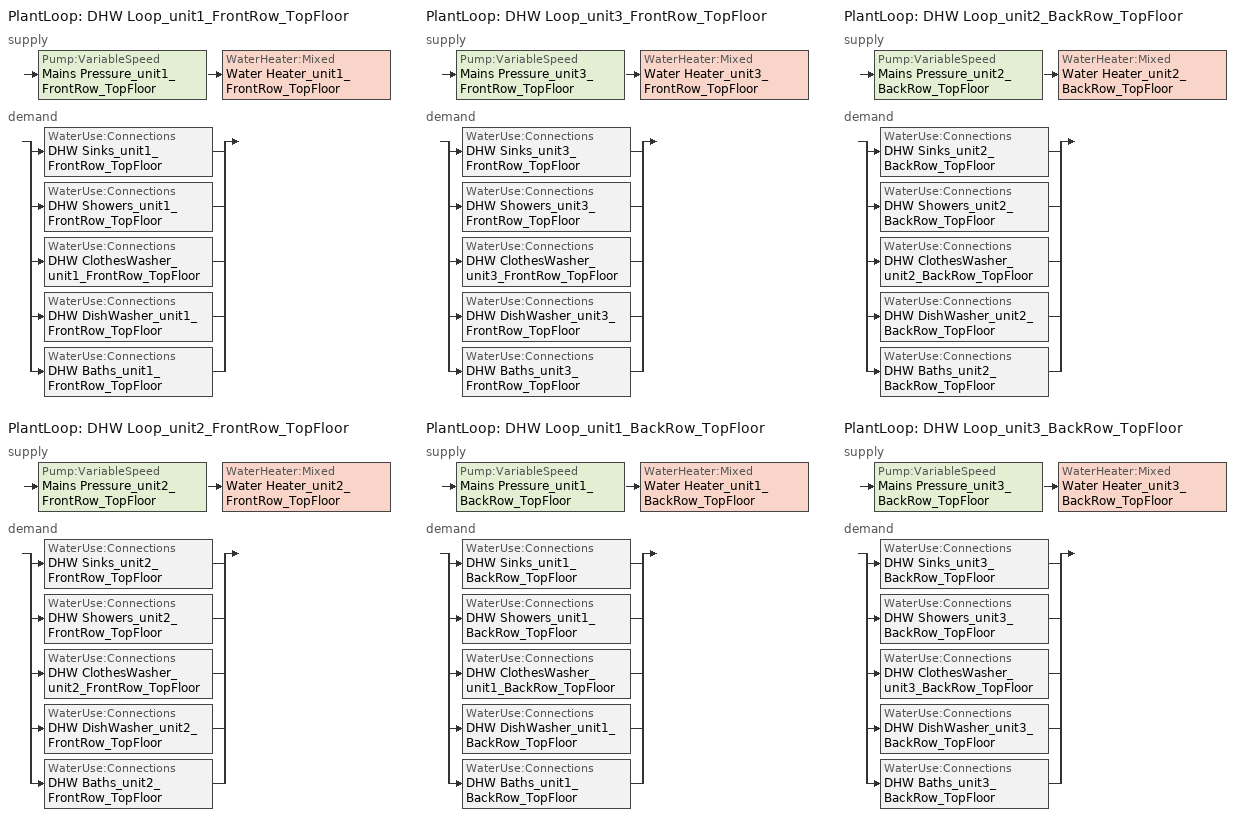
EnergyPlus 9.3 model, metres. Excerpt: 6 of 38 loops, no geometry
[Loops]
PlantLoop 'DHW Loop_unit1_FrontRow_TopFloor'
 supply: Pump:VariableSpeed 'Mains Pressure_unit1_FrontRow_TopFloor' > WaterHeater:Mixed 'Water Heater_unit1_FrontRow_TopFloor'
 demand: split
  | WaterUse:Connections 'DHW Sinks_unit1_FrontRow_TopFloor'
  | WaterUse:Connections 'DHW Showers_unit1_FrontRow_TopFloor'
  | WaterUse:Connections 'DHW ClothesWasher_unit1_FrontRow_TopFloor'
  | WaterUse:Connections 'DHW DishWasher_unit1_FrontRow_TopFloor'
  | WaterUse:Connections 'DHW Baths_unit1_FrontRow_TopFloor'
PlantLoop 'DHW Loop_unit2_FrontRow_TopFloor'
 supply: Pump:VariableSpeed 'Mains Pressure_unit2_FrontRow_TopFloor' > WaterHeater:Mixed 'Water Heater_unit2_FrontRow_TopFloor'
 demand: split
  | WaterUse:Connections 'DHW Sinks_unit2_FrontRow_TopFloor'
  | WaterUse:Connections 'DHW Showers_unit2_FrontRow_TopFloor'
  | WaterUse:Connections 'DHW ClothesWasher_unit2_FrontRow_TopFloor'
  | WaterUse:Connections 'DHW DishWasher_unit2_FrontRow_TopFloor'
  | WaterUse:Connections 'DHW Baths_unit2_FrontRow_TopFloor'
PlantLoop 'DHW Loop_unit3_FrontRow_TopFloor'
 supply: Pump:VariableSpeed 'Mains Pressure_unit3_FrontRow_TopFloor' > WaterHeater:Mixed 'Water Heater_unit3_FrontRow_TopFloor'
 demand: split
  | WaterUse:Connections 'DHW Sinks_unit3_FrontRow_TopFloor'
  | WaterUse:Connections 'DHW Showers_unit3_FrontRow_TopFloor'
  | WaterUse:Connections 'DHW ClothesWasher_unit3_FrontRow_TopFloor'
  | WaterUse:Connections 'DHW DishWasher_unit3_FrontRow_TopFloor'
  | WaterUse:Connections 'DHW Baths_unit3_FrontRow_TopFloor'
PlantLoop 'DHW Loop_unit1_BackRow_TopFloor'
 supply: Pump:VariableSpeed 'Mains Pressure_unit1_BackRow_TopFloor' > WaterHeater:Mixed 'Water Heater_unit1_BackRow_TopFloor'
 demand: split
  | WaterUse:Connections 'DHW Sinks_unit1_BackRow_TopFloor'
  | WaterUse:Connections 'DHW Showers_unit1_BackRow_TopFloor'
  | WaterUse:Connections 'DHW ClothesWasher_unit1_BackRow_TopFloor'
  | WaterUse:Connections 'DHW DishWasher_unit1_BackRow_TopFloor'
  | WaterUse:Connections 'DHW Baths_unit1_BackRow_TopFloor'
PlantLoop 'DHW Loop_unit2_BackRow_TopFloor'
 supply: Pump:VariableSpeed 'Mains Pressure_unit2_BackRow_TopFloor' > WaterHeater:Mixed 'Water Heater_unit2_BackRow_TopFloor'
 demand: split
  | WaterUse:Connections 'DHW Sinks_unit2_BackRow_TopFloor'
  | WaterUse:Connections 'DHW Showers_unit2_BackRow_TopFloor'
  | WaterUse:Connections 'DHW ClothesWasher_unit2_BackRow_TopFloor'
  | WaterUse:Connections 'DHW DishWasher_unit2_BackRow_TopFloor'
  | WaterUse:Connections 'DHW Baths_unit2_BackRow_TopFloor'
PlantLoop 'DHW Loop_unit3_BackRow_TopFloor'
 supply: Pump:VariableSpeed 'Mains Pressure_unit3_BackRow_TopFloor' > WaterHeater:Mixed 'Water Heater_unit3_BackRow_TopFloor'
 demand: split
  | WaterUse:Connections 'DHW Sinks_unit3_BackRow_TopFloor'
  | WaterUse:Connections 'DHW Showers_unit3_BackRow_TopFloor'
  | WaterUse:Connections 'DHW ClothesWasher_unit3_BackRow_TopFloor'
  | WaterUse:Connections 'DHW DishWasher_unit3_BackRow_TopFloor'
  | WaterUse:Connections 'DHW Baths_unit3_BackRow_TopFloor'
[Pump:VariableSpeed] Rated Flow Rate {m3/s}=autosize; Rated Pump Head {Pa}=1; Rated Power Consumption {W}=0; Motor Efficiency=1; Fraction of Motor Inefficiencies to Fluid Stream=0; Coefficient 1 of the Part Load Performance Curve=0; Coefficient 2 of the Part Load Performance Curve=1; Coefficient 3 of the Part Load Performance Curve=0; Coefficient 4 of the Part Load Performance Curve=0; Minimum Flow Rate {m3/s}=0; Pump Control Type=Intermittent
Mains Pressure_unit1_FrontRow_TopFloor; Mains Pressure_unit2_FrontRow_TopFloor; Mains Pressure_unit3_FrontRow_TopFloor; Mains Pressure_unit1_BackRow_TopFloor; Mains Pressure_unit2_BackRow_TopFloor; Mains Pressure_unit3_BackRow_TopFloor
[Sizing:Plant] Loop Type=Heating; Design Loop Exit Temperature {C}=48.8889; Loop Design Temperature Difference {deltaC}=5.55556
DHW Loop_unit1_FrontRow_TopFloor; DHW Loop_unit2_FrontRow_TopFloor; DHW Loop_unit3_FrontRow_TopFloor; DHW Loop_unit1_BackRow_TopFloor; DHW Loop_unit2_BackRow_TopFloor; DHW Loop_unit3_BackRow_TopFloor
[PlantLoop] Fluid Type=Water; Maximum Loop Temperature {C}=100; Minimum Loop Temperature {C}=0; Maximum Loop Flow Rate {m3/s}=autosize; Minimum Loop Flow Rate {m3/s}=0; Plant Loop Volume {m3}=autocalculate; Load Distribution Scheme=Optimal
Name | Plant Equipment Operation Scheme
DHW Loop_unit1_FrontRow_TopFloor | DHW Loop Operation_unit1_FrontRow_TopFloor
DHW Loop_unit2_FrontRow_TopFloor | DHW Loop Operation_unit2_FrontRow_TopFloor
DHW Loop_unit3_FrontRow_TopFloor | DHW Loop Operation_unit3_FrontRow_TopFloor
DHW Loop_unit1_BackRow_TopFloor | DHW Loop Operation_unit1_BackRow_TopFloor
DHW Loop_unit2_BackRow_TopFloor | DHW Loop Operation_unit2_BackRow_TopFloor
DHW Loop_unit3_BackRow_TopFloor | DHW Loop Operation_unit3_BackRow_TopFloor
[PlantEquipmentList]
DHW Plant Equipment_unit1_FrontRow_TopFloor: Water Heater_unit1_FrontRow_TopFloor
DHW Plant Equipment_unit2_FrontRow_TopFloor: Water Heater_unit2_FrontRow_TopFloor
DHW Plant Equipment_unit3_FrontRow_TopFloor: Water Heater_unit3_FrontRow_TopFloor
DHW Plant Equipment_unit1_BackRow_TopFloor: Water Heater_unit1_BackRow_TopFloor
DHW Plant Equipment_unit2_BackRow_TopFloor: Water Heater_unit2_BackRow_TopFloor
DHW Plant Equipment_unit3_BackRow_TopFloor: Water Heater_unit3_BackRow_TopFloor
[PlantEquipmentOperation:HeatingLoad] Load Range 1 Lower Limit {W}=0; Load Range 1 Upper Limit {W}=1000000000000000
Name | Range 1 Equipment List
DHW Control Scheme_unit1_FrontRow_TopFloor | DHW Plant Equipment_unit1_FrontRow_TopFloor
DHW Control Scheme_unit2_FrontRow_TopFloor | DHW Plant Equipment_unit2_FrontRow_TopFloor
DHW Control Scheme_unit3_FrontRow_TopFloor | DHW Plant Equipment_unit3_FrontRow_TopFloor
DHW Control Scheme_unit1_BackRow_TopFloor | DHW Plant Equipment_unit1_BackRow_TopFloor
DHW Control Scheme_unit2_BackRow_TopFloor | DHW Plant Equipment_unit2_BackRow_TopFloor
DHW Control Scheme_unit3_BackRow_TopFloor | DHW Plant Equipment_unit3_BackRow_TopFloor
[PlantEquipmentOperationSchemes] Control Scheme 1 Schedule=always_avail
Name | Control Scheme 1
DHW Loop Operation_unit1_FrontRow_TopFloor | DHW Control Scheme_unit1_FrontRow_TopFloor
DHW Loop Operation_unit2_FrontRow_TopFloor | DHW Control Scheme_unit2_FrontRow_TopFloor
DHW Loop Operation_unit3_FrontRow_TopFloor | DHW Control Scheme_unit3_FrontRow_TopFloor
DHW Loop Operation_unit1_BackRow_TopFloor | DHW Control Scheme_unit1_BackRow_TopFloor
DHW Loop Operation_unit2_BackRow_TopFloor | DHW Control Scheme_unit2_BackRow_TopFloor
DHW Loop Operation_unit3_BackRow_TopFloor | DHW Control Scheme_unit3_BackRow_TopFloor
[SetpointManager:Scheduled] Control Variable=Temperature; Schedule=DHWSupplySetpoint
Name | Setpoint Node or NodeList
DHW Loop Setpoint Manager_unit1_FrontRow_TopFloor | DHW Supply Outlet Node_unit1_FrontRow_TopFloor
DHW Loop Setpoint Manager_unit2_FrontRow_TopFloor | DHW Supply Outlet Node_unit2_FrontRow_TopFloor
DHW Loop Setpoint Manager_unit3_FrontRow_TopFloor | DHW Supply Outlet Node_unit3_FrontRow_TopFloor
DHW Loop Setpoint Manager_unit1_BackRow_TopFloor | DHW Supply Outlet Node_unit1_BackRow_TopFloor
DHW Loop Setpoint Manager_unit2_BackRow_TopFloor | DHW Supply Outlet Node_unit2_BackRow_TopFloor
DHW Loop Setpoint Manager_unit3_BackRow_TopFloor | DHW Supply Outlet Node_unit3_BackRow_TopFloor
[WaterHeater:Mixed] Tank Volume {m3}=0.151416; Setpoint Temperature Schedule=dhw_setpt; Deadband Temperature Difference {deltaC}=2; Maximum Temperature Limit {C}=50; Heater Control Type=Cycle; Heater Maximum Capacity {W}=autosize; Heater Minimum Capacity {W}=0; Heater Ignition Minimum Flow Rate {m3/s}=0; Heater Fuel Type=naturalgas; Heater Thermal Efficiency=0.8; Ambient Temperature Indicator=Zone; Ambient Temperature Zone=living_unit1_FrontRow_BottomFloor; Off Cycle Loss Coefficient to Ambient Temperature {W/K}=6.27714; Off Cycle Loss Fraction to Zone=1; On Cycle Loss Coefficient to Ambient Temperature {W/K}=6.27714; On Cycle Loss Fraction to Zone=1; Peak Use Flow Rate {m3/s}=0; Use Side Effectiveness=1; Source Side Effectiveness=1; Use Side Design Flow Rate {m3/s}=autosize; Source Side Design Flow Rate {m3/s}=0; Indirect Water Heating Recovery Time {hr}=1.5
Water Heater_unit1_FrontRow_TopFloor; Water Heater_unit2_FrontRow_TopFloor; Water Heater_unit3_FrontRow_TopFloor; Water Heater_unit1_BackRow_TopFloor; Water Heater_unit2_BackRow_TopFloor; Water Heater_unit3_BackRow_TopFloor
[WaterHeater:Sizing] Design Mode=ResidentialHUD-FHAMinimum; Number of Bedrooms=2; Number of Bathrooms=2
Water Heater_unit1_FrontRow_TopFloor; Water Heater_unit2_FrontRow_TopFloor; Water Heater_unit3_FrontRow_TopFloor; Water Heater_unit1_BackRow_TopFloor; Water Heater_unit2_BackRow_TopFloor; Water Heater_unit3_BackRow_TopFloor
[WaterUse:Equipment]
Name | Peak Flow Rate {m3/s} | Flow Rate Fraction Schedule | Target Temperature Schedule
Clothes Washer_unit1_FrontRow_TopFloor; Clothes Washer_unit2_FrontRow_TopFloor; Clothes Washer_unit3_FrontRow_TopFloor; Clothes Washer_unit1_BackRow_TopFloor; Clothes Washer_unit2_BackRow_TopFloor; Clothes Washer_unit3_BackRow_TopFloor | 1.08128e-06 | ClothesWasher | CWWaterTempSchedule
Dishwasher_unit1_FrontRow_TopFloor; Dishwasher_unit2_FrontRow_TopFloor; Dishwasher_unit3_FrontRow_TopFloor; Dishwasher_unit1_BackRow_TopFloor; Dishwasher_unit2_BackRow_TopFloor; Dishwasher_unit3_BackRow_TopFloor | 4.24457e-07 | Dishwasher | DWWaterTempSchedule
Sinks_unit1_FrontRow_TopFloor; Sinks_unit2_FrontRow_TopFloor; Sinks_unit3_FrontRow_TopFloor; Sinks_unit1_BackRow_TopFloor; Sinks_unit2_BackRow_TopFloor; Sinks_unit3_BackRow_TopFloor | 7.1934e-05 | BA_sink_sch | SSBWaterTempSchedule
Showers_unit1_FrontRow_TopFloor; Showers_unit2_FrontRow_TopFloor; Showers_unit3_FrontRow_TopFloor; Showers_unit1_BackRow_TopFloor; Showers_unit2_BackRow_TopFloor; Showers_unit3_BackRow_TopFloor | 0.000141975 | BA_shower_sch | SSBWaterTempSchedule
Baths_unit1_FrontRow_TopFloor; Baths_unit2_FrontRow_TopFloor; Baths_unit3_FrontRow_TopFloor; Baths_unit1_BackRow_TopFloor; Baths_unit2_BackRow_TopFloor; Baths_unit3_BackRow_TopFloor | 0.00027764 | BA_bath_sch | SSBWaterTempSchedule
[WaterUse:Connections] Drain Water Heat Exchanger Type=None
Name | Water Use Equipment 1
DHW Sinks_unit1_FrontRow_TopFloor | Sinks_unit1_FrontRow_TopFloor
DHW Showers_unit1_FrontRow_TopFloor | Showers_unit1_FrontRow_TopFloor
DHW ClothesWasher_unit1_FrontRow_TopFloor | Clothes Washer_unit1_FrontRow_TopFloor
DHW DishWasher_unit1_FrontRow_TopFloor | Dishwasher_unit1_FrontRow_TopFloor
DHW Baths_unit1_FrontRow_TopFloor | Baths_unit1_FrontRow_TopFloor
DHW Sinks_unit2_FrontRow_TopFloor | Sinks_unit2_FrontRow_TopFloor
DHW Showers_unit2_FrontRow_TopFloor | Showers_unit2_FrontRow_TopFloor
DHW ClothesWasher_unit2_FrontRow_TopFloor | Clothes Washer_unit2_FrontRow_TopFloor
DHW DishWasher_unit2_FrontRow_TopFloor | Dishwasher_unit2_FrontRow_TopFloor
DHW Baths_unit2_FrontRow_TopFloor | Baths_unit2_FrontRow_TopFloor
DHW Sinks_unit3_FrontRow_TopFloor | Sinks_unit3_FrontRow_TopFloor
DHW Showers_unit3_FrontRow_TopFloor | Showers_unit3_FrontRow_TopFloor
DHW ClothesWasher_unit3_FrontRow_TopFloor | Clothes Washer_unit3_FrontRow_TopFloor
DHW DishWasher_unit3_FrontRow_TopFloor | Dishwasher_unit3_FrontRow_TopFloor
DHW Baths_unit3_FrontRow_TopFloor | Baths_unit3_FrontRow_TopFloor
DHW Sinks_unit1_BackRow_TopFloor | Sinks_unit1_BackRow_TopFloor
DHW Showers_unit1_BackRow_TopFloor | Showers_unit1_BackRow_TopFloor
DHW ClothesWasher_unit1_BackRow_TopFloor | Clothes Washer_unit1_BackRow_TopFloor
DHW DishWasher_unit1_BackRow_TopFloor | Dishwasher_unit1_BackRow_TopFloor
DHW Baths_unit1_BackRow_TopFloor | Baths_unit1_BackRow_TopFloor
DHW Sinks_unit2_BackRow_TopFloor | Sinks_unit2_BackRow_TopFloor
DHW Showers_unit2_BackRow_TopFloor | Showers_unit2_BackRow_TopFloor
DHW ClothesWasher_unit2_BackRow_TopFloor | Clothes Washer_unit2_BackRow_TopFloor
DHW DishWasher_unit2_BackRow_TopFloor | Dishwasher_unit2_BackRow_TopFloor
DHW Baths_unit2_BackRow_TopFloor | Baths_unit2_BackRow_TopFloor
DHW Sinks_unit3_BackRow_TopFloor | Sinks_unit3_BackRow_TopFloor
DHW Showers_unit3_BackRow_TopFloor | Showers_unit3_BackRow_TopFloor
DHW ClothesWasher_unit3_BackRow_TopFloor | Clothes Washer_unit3_BackRow_TopFloor
DHW DishWasher_unit3_BackRow_TopFloor | Dishwasher_unit3_BackRow_TopFloor
DHW Baths_unit3_BackRow_TopFloor | Baths_unit3_BackRow_TopFloor
[Schedule:Compact]
BA_shower_sch: Through: 12/31, For: AllDays, Until: 1:00, 0.00169829, Until: 2:00, 0.000771949, Until: 3:00, 0.000463169, Until: 4:00, 0.000771949, Until: 5:00, 0.00216146, Until: 6:00, 0.00802827, Until: 7:00, 0.018218, Until: 8:00, 0.0180636, Until: 9:00, 0.014667, Until: 10:00, 0.0114248, Until: 11:00, 0.00926339, Until: 12:00, 0.00725632, Until: 13:00, 0.00524925, Until: 14:00, 0.0044773, Until: 15:00, 0.00401413, Until: 16:00, 0.00385974, Until: 17:00, 0.00463169, Until: 18:00, 0.0060212, Until: 19:00, 0.00648437, Until: 20:00, 0.00648437, Until: 21:00, 0.00648437, Until: 22:00, 0.00632998, Until: 23:00, 0.0044773, Until: 24:00, 0.00324219
BA_bath_sch: Through: 12/31, For: AllDays, Until: 1:00, 0.000158034, Until: 2:00, 7.9017e-05, Until: 3:00, 7.9017e-05, Until: 4:00, 7.9017e-05, Until: 5:00, 0.000158034, Until: 6:00, 0.000375331, Until: 7:00, 0.000908695, Until: 8:00, 0.00114575, Until: 9:00, 0.00130378, Until: 10:00, 0.00114575, Until: 11:00, 0.000908695, Until: 12:00, 0.000691398, Until: 13:00, 0.000612382, Until: 14:00, 0.000454348, Until: 15:00, 0.000454348, Until: 16:00, 0.000454348, Until: 17:00, 0.000770415, Until: 18:00, 0.000908695, Until: 19:00, 0.00152108, Until: 20:00, 0.00197542, Until: 21:00, 0.00197542, Until: 22:00, 0.00152108, Until: 23:00, 0.00130378, Until: 24:00, 0.000770415
BA_sink_sch: Through: 12/31, For: AllDays, Until: 1:00, 0.00380543, Until: 2:00, 0.00190272, Until: 3:00, 0.00135908, Until: 4:00, 0.00135908, Until: 5:00, 0.00190272, Until: 6:00, 0.0048927, Until: 7:00, 0.0114163, Until: 8:00, 0.0168526, Until: 9:00, 0.0179399, Until: 10:00, 0.0168526, Until: 11:00, 0.0146781, Until: 12:00, 0.0135908, Until: 13:00, 0.013319, Until: 14:00, 0.0122317, Until: 15:00, 0.0116881, Until: 16:00, 0.0111445, Until: 17:00, 0.0130472, Until: 18:00, 0.0176681, Until: 19:00, 0.0203863, Until: 20:00, 0.0187554, Until: 21:00, 0.0154936, Until: 22:00, 0.0130472, Until: 23:00, 0.0108727, Until: 24:00, 0.00733905
dhw_setpt: Through: 12/31, For: AllDays, Until 24:00, 48
always_avail: Through: 12/31, For: AllDays, Until: 24:00, 1
[Schedule:Day:Hourly]
DishwasherWeekday: 0.115342, 0.0512463, 0.0383972, 0.0256232, 0.0256232, 0.0768695, 0.153814, 0.230759, 0.435969, 0.487216, 0.42312, 0.359025, 0.307703, 0.346176, 0.28208, 0.269231, 0.28208, 0.371799, 0.653954, 0.833467, 0.679577, 0.500065, 0.333327, 0.230759
DishwasherWeekend: 0.123581, 0.0549068, 0.0411398, 0.0274534, 0.0274534, 0.0823602, 0.164801, 0.247242, 0.46711, 0.522017, 0.453343, 0.384669, 0.329682, 0.370903, 0.302229, 0.288462, 0.302229, 0.398356, 0.700665, 0.893, 0.728119, 0.535784, 0.357136, 0.247242
DishwasherVacation; ClothesWasherVacation: 0, 0, 0, 0, 0, 0, 0, 0, 0, 0, 0, 0, 0, 0, 0, 0, 0, 0, 0, 0, 0, 0, 0, 0
ClothesWasherWeekday: 0.0792923, 0.0634168, 0.031666, 0.031666, 0.0634168, 0.0951677, 0.190335, 0.412507, 0.618802, 0.72993, 0.714055, 0.634678, 0.571176, 0.507759, 0.444257, 0.412507, 0.428382, 0.412507, 0.412507, 0.412507, 0.412507, 0.396631, 0.269713, 0.142794
ClothesWasherWeekend: 0.0970065, 0.0775844, 0.0387403, 0.0387403, 0.0775844, 0.116429, 0.232857, 0.504662, 0.757045, 0.893, 0.873578, 0.776468, 0.698779, 0.621195, 0.543507, 0.504662, 0.524084, 0.504662, 0.504662, 0.504662, 0.504662, 0.48524, 0.329968, 0.174695
[Schedule:Week:Compact]
DishwasherWeek: For: Weekdays, DishwasherWeekday, For: CustomDay1, DishwasherVacation, For: AllOtherDays, DishwasherWeekend
ClothesWasherWeek: For: Weekdays, ClothesWasherWeekday, For: CustomDay1, ClothesWasherVacation, For: AllOtherDays, ClothesWasherWeekend
[Schedule:Year]
Dishwasher: DishwasherWeek, 1, 1, 12, 31
ClothesWasher: ClothesWasherWeek, 1, 1, 12, 31
[Schedule:Constant]
Name | Hourly Value
DWWaterTempSchedule; CWWaterTempSchedule; DHWSupplySetpoint | 48.8889
SSBWaterTempSchedule | 40.5556
